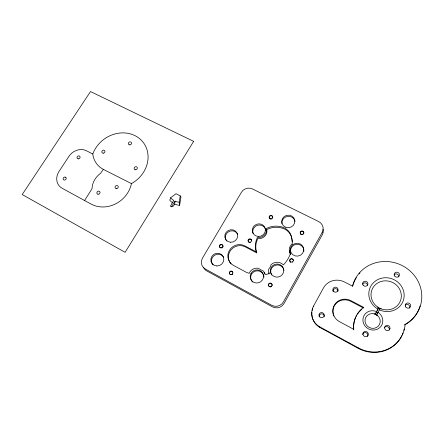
<?xml version="1.0" encoding="UTF-8"?>
<svg xmlns="http://www.w3.org/2000/svg" width="444" height="444" viewBox="0 0 444 444"><rect width="100%" height="100%" fill="white"/><g stroke="black" fill="none" stroke-linecap="round" stroke-linejoin="round"><path stroke-width="0.67" d="M362.626 334.537L363.775 332.895A2.692 2.57 32.9 0 1 367.837 335.769L367.61 336.402M174.636 204.007L175.152 201.182A13.353 12.216 -31.3 0 0 179.204 202.187L179.609 205.311A15.418 14.108 -31.3 0 1 174.93 204.146L174.636 204.007L173.299 206.194L171.501 206.793L170.385 206.21L173.698 200.427A13.353 12.216 -31.3 0 1 170.685 197.769L175.979 193.695L180.236 195.887L180.963 197.025L179.609 205.311M179.204 202.187L180.236 195.887M349.189 343.417L349.284 342.94M353.679 329.909L353.763 329.026A26.03 24.642 30.4 0 1 363.092 307.764L363.68 307.353L350.799 300.605A12.426 11.96 24.3 0 0 334.227 305.355A12.426 11.96 24.3 0 0 339.494 321.684L353.801 329.365M363.68 307.353L363.503 308.014L350.693 301.293A12.36 11.899 24.6 0 0 337.612 302.131A12.36 11.899 24.6 0 0 333.133 314.047M311.877 312.415A15.657 15.213 24.2 0 0 320.052 327.55L358.203 348.329L358.352 347.874A32.462 30.83 28.4 0 0 405.117 324.359A35.359 33.267 22.1 0 0 407.17 268.626A35.359 33.267 22.1 0 0 352.547 286.164L344.378 281.951A15.668 15.096 17.4 0 0 323.448 287.973L313.525 306.116L313.619 306.771M389.227 330.059L389.338 329.742A2.72 2.564 30.7 0 0 384.693 327.295L384.304 327.839M170.685 197.769L169.774 200.194A15.418 14.108 -31.3 0 0 172.466 202.753M381.218 308.869L378.71 307.675L375.297 314.174L374.12 313.786A7.703 7.315 28.5 0 0 365.085 321.767A7.703 7.315 28.5 0 0 376.262 327.628A7.703 7.315 28.5 0 0 377.644 315.634L375.297 314.174L378.71 307.675L377.666 307.02A15.29 14.391 22.2 0 1 378.382 282.589A15.29 14.391 22.2 0 1 401.254 294.472A15.29 14.391 22.2 0 1 381.218 308.869L379.914 308.78M171.501 206.793L174.98 201.099M92.785 154.024A29.62 26.141 -35.4 0 1 138.894 138.073A29.62 26.141 -35.4 0 1 131.435 183.605A27.228 24.109 -38.4 0 1 91.164 204.101L62.166 188.295A13.514 11.749 -40.5 0 1 59.013 171.462L68.925 156.349A13.42 11.655 -38.6 0 1 86.58 150.816L92.785 154.024A25.169 22.078 -34.7 0 0 103.33 169.38L100.527 173.343A18.931 16.833 -38.6 0 0 92.036 188.683L84.576 200.51M405.117 324.359L404.717 324.941A35.17 33.1 22.2 0 0 419.197 308.558M394.167 274.62L394.683 274.209A2.647 2.47 18.7 0 1 398.734 276.901M377.644 315.634L374.12 313.786M376.556 311.599L376.062 311.383A10.068 9.563 28.3 0 0 365.406 313.664L364.613 314.624A10.068 9.563 28.3 0 0 368.403 328.865A10.068 9.563 28.3 0 0 382.273 323.92L382.611 322.71A10.068 9.563 28.3 0 0 378.388 312.593L377.922 312.315L376.656 314.89L380.075 308.386L379.248 309.79L379.609 309.968A17.832 16.778 22 0 0 392.152 310.917L393.245 310.567A17.832 16.778 22 0 0 403.13 289.599A17.832 16.778 22 0 0 381.263 278.288A17.832 16.778 22 0 0 369.369 298.213L369.691 299.289A17.832 16.778 22 0 0 377.533 308.885L377.883 309.079M131.435 183.605L103.33 169.38M256.31 251.887L244.788 245.848A11.433 10.972 -27.3 0 0 229.348 250.433A11.433 10.972 -27.3 0 0 233.455 265.384L246.248 272.25L249.09 273.365A8.503 8.27 -23.4 0 1 257.681 268.176L259.196 268.714A7.043 6.815 -18.6 0 0 262.365 270.396L263.708 271.423L265.157 274.581L268.098 273.931L269.036 273.659L268.509 269.863L269.147 268.415A7.043 6.815 -18.6 0 0 270.929 265.284L271.018 264.702L272.577 263.497A8.608 8.358 -12.5 0 1 283.444 264.896A32.018 30.642 -19 0 0 290.426 253.696A7.792 7.47 -6 0 1 292.224 243.85L292.224 243.767A32.018 30.642 -19 0 0 291.736 238.073L291.614 237.534A14.014 13.387 -13.1 0 0 281.99 227.006A20.307 19.458 -13.8 0 0 266.678 228.316L266.456 228.427A7.781 7.393 -18.8 0 1 257.398 237.49L257.193 237.895A20.307 19.458 -13.8 0 0 256.31 251.887L256.721 252.88L245.266 246.87A11.372 10.917 -27.3 0 0 231.041 249.811A11.372 10.917 -27.3 0 0 230.997 263.919M313.525 306.116A15.74 15.29 23.8 0 0 319.991 326.995L358.352 347.874M377.666 307.02L378.56 308.075M264.086 272.316L264.974 273.809M268.898 272.683L269.219 273.92M319.991 326.995L320.052 327.55M301.648 234.721A1.798 1.704 -6.2 0 1 300.333 232.551A1.798 1.704 -6.2 0 1 302.736 231.474A1.798 1.704 -6.2 0 1 303.635 233.833M303.002 234.488A1.798 1.704 -6.2 0 1 302.575 234.676M269.802 218.703A1.759 1.659 -15.3 0 1 269.663 216.461A1.759 1.659 -15.3 0 1 272.006 216.067A1.759 1.659 -15.3 0 1 272.555 218.243M271.5 219.064A1.759 1.659 -15.3 0 1 271.051 219.142M270.596 219.103A1.759 1.659 -15.3 0 1 270.168 218.953M248.718 242.158A1.765 1.687 -22.1 0 1 249.273 239.372A1.765 1.687 -22.1 0 1 251.709 240.848M250.416 242.535A1.765 1.687 -22.1 0 1 249.511 242.568M220.463 247.935A1.754 1.671 -30.9 0 1 219.852 245.643A1.754 1.671 -30.9 0 1 222.222 244.944A1.754 1.671 -30.9 0 1 222.838 247.23M222.2 247.874A1.754 1.671 -30.9 0 1 221.778 248.057M232.834 273.926A1.782 1.721 -33.5 0 1 232.184 274.586M230.419 274.636A1.782 1.721 -33.5 0 1 230.064 271.911A1.782 1.721 -33.5 0 1 232.834 272.189M269.469 286.702A1.815 1.776 -16.3 0 1 268.703 284.432A1.815 1.776 -16.3 0 1 270.945 283.455A1.815 1.776 -16.3 0 1 272.111 285.553M271.65 286.363A1.815 1.776 -16.3 0 1 271.278 286.658M270.846 286.846A1.815 1.776 -16.3 0 1 269.908 286.868M292.912 261.927A1.809 1.748 -6.7 0 1 292.546 262.215M290.737 262.276A1.809 1.748 -6.7 0 1 290.665 259.252A1.809 1.748 -6.7 0 1 293.412 260.678M281.996 223.632A6.593 6.238 -10.6 0 1 287.496 216.417A6.593 6.238 -10.6 0 1 295.005 221.467M290.792 252.558A6.704 6.427 -5.9 0 1 296.609 244.294A6.704 6.427 -5.9 0 1 303.89 251.293M271.645 274.941A6.704 6.516 -12.3 0 1 275.025 265.379A6.704 6.516 -12.3 0 1 283.966 270.329M263.675 275.397A6.677 6.499 -23.4 0 1 263.93 277.078M252.636 282.068A6.677 6.499 -23.4 0 1 253.513 272.017A6.677 6.499 -23.4 0 1 263.381 274.597M253.191 233.688A6.543 6.216 -18.8 0 1 257.703 225.23A6.543 6.216 -18.8 0 1 265.734 230.342M226.64 241.025A6.505 6.172 -26.9 0 1 228.571 231.774A6.505 6.172 -26.9 0 1 237.718 234.421M213.059 264.89A6.555 6.266 -34.3 0 1 214.397 255.383A6.555 6.266 -34.3 0 1 223.759 257.498M256.721 252.88A20.196 19.364 -13.6 0 1 257.598 238.961L257.803 238.556A7.737 7.354 -18.8 0 0 266.811 229.542L267.027 229.426A20.196 19.364 -13.6 0 1 282.256 228.127A13.936 13.32 -13 0 1 291.836 238.611L291.958 239.144A31.846 30.492 -18.9 0 1 292.335 241.963M290.654 254.69A7.753 7.437 -5.9 0 1 289.488 250.372M203.446 267.183A8.225 7.848 -36.7 0 0 206.81 270.951L272.422 306.843A8.508 8.392 -10.4 0 0 284.021 303.513L322.289 234.804A8.403 7.953 -3.1 0 0 323.032 229.226M353.64 329.576A25.891 24.514 30.6 0 1 355.516 317.721M356.088 316.517A25.891 24.514 30.6 0 1 356.726 315.345M357.431 314.213A25.891 24.514 30.6 0 1 361.871 309.257M333.771 316.056A12.36 11.899 24.6 0 1 333.405 315.062M405.111 305.128A2.714 2.531 25.6 0 1 409.562 308.142M362.604 284.088A2.609 2.475 17.9 0 1 367.515 285.209M312.204 310.456A15.657 15.213 24.2 0 1 312.787 308.569M401.892 335.542A32.29 30.669 28.6 0 1 358.203 348.329M404.123 329.037A32.29 30.669 28.6 0 1 403.801 330.38M402.969 333.006A32.29 30.669 28.6 0 1 402.458 334.288M352.597 286.28A35.17 33.1 22.2 0 1 353.174 284.343M353.396 283.71A35.17 33.1 22.2 0 1 355.311 279.426M355.638 278.843A35.17 33.1 22.2 0 1 356.327 277.689M359.118 273.904A35.17 33.1 22.2 0 1 360.017 272.905M420.08 305.944A35.17 33.1 22.2 0 1 419.441 307.914M332.883 291.197A2.575 2.481 15.6 0 1 335.503 288.656A2.575 2.481 15.6 0 1 338.001 291.403M319.203 316.888A2.592 2.525 24.7 0 1 321.6 313.808A2.592 2.525 24.7 0 1 324.259 316.777M362.976 333.438L362.92 334.121A2.725 2.597 32.5 0 0 368.004 335.375L368.237 334.732A2.725 2.597 32.5 0 0 366.15 331.535A2.725 2.597 32.5 0 0 362.976 333.438M389.971 328.638L389.743 329.276A2.747 2.592 30.4 0 1 384.654 327.35L384.881 326.712A2.747 2.592 30.4 0 1 389.971 328.638M251.038 273.354L250.666 274.131A6.71 6.532 -23.4 0 0 256.094 282.978A6.71 6.532 -23.4 0 0 263.481 275.352L263.292 274.514A6.71 6.532 -23.4 0 0 251.038 273.354M322.183 232.401L283.433 301.914A8.614 8.492 -11.4 0 1 271.689 305.289L205.311 269.014A8.325 7.931 -36.6 0 1 202.503 258.081L241.431 192.274A8.153 7.592 -20.1 0 1 252.431 188.944L318.631 221.545A8.508 8.042 -3.4 0 1 322.183 232.401M193.651 141.342L125.108 252.32L22.2 194.55L90.509 91.564L193.651 141.342M292.79 244.694L292.146 245.271A6.743 6.46 -6 0 0 295.171 255.911A6.743 6.46 -6 0 0 303.635 248.335A6.743 6.46 -6 0 0 292.79 244.694M258.73 236.43L257.875 236.386A6.582 6.249 -18.8 0 1 252.325 230.22A6.582 6.249 -18.8 0 1 258.131 223.931A6.582 6.249 -18.8 0 1 265.218 228.427L265.373 229.232A6.582 6.249 -18.8 0 1 258.73 236.43M78.438 158.869L78.044 158.841A1.626 1.41 -38.3 0 1 77.101 157.076A1.626 1.41 -38.3 0 1 79.071 155.911L79.432 156.038A1.626 1.41 -38.3 0 1 78.438 158.869M116.561 188.644L116.15 188.611A1.665 1.487 -38.1 0 1 115.218 186.569A1.665 1.487 -38.1 0 1 117.532 185.703L117.849 185.931A1.665 1.487 -38.1 0 1 116.561 188.644M65.568 177.206L65.207 177.073A1.643 1.426 -40.9 0 0 63.792 179.92L64.152 180.053A1.643 1.426 -40.9 0 0 65.568 177.206M97.935 194.211L97.563 194.078A1.665 1.476 -40.1 0 1 97.258 191.808A1.665 1.476 -40.1 0 1 99.65 191.531L99.878 191.841A1.665 1.476 -40.1 0 1 97.935 194.211M282.267 266.345L281.663 265.728A6.743 6.549 -12.5 0 0 270.596 272.499L270.901 273.304A6.743 6.549 -12.5 0 0 280.591 276.107A6.743 6.549 -12.5 0 0 282.267 266.345M135.636 169.763A1.654 1.476 -34.6 0 0 137.135 167.388A1.654 1.476 -34.6 0 0 134.365 167.543A1.654 1.476 -34.6 0 0 135.636 169.763M129.87 144.855A1.632 1.432 -33.2 0 0 131.352 142.53A1.632 1.432 -33.2 0 0 128.627 142.702A1.632 1.432 -33.2 0 0 129.87 144.855M103.285 153.158A1.626 1.421 -36 0 0 104.784 150.838A1.626 1.421 -36 0 0 102.087 151.004A1.626 1.421 -36 0 0 103.285 153.158M301.149 234.177A1.798 1.709 -6.3 0 0 303.785 232.562A1.798 1.709 -6.3 0 0 301.026 231.219A1.798 1.709 -6.3 0 0 301.149 234.177M270.046 218.531A1.765 1.665 -15.3 0 0 272.66 216.972A1.765 1.665 -15.3 0 0 270.002 215.64A1.765 1.665 -15.3 0 0 270.046 218.531M290.659 261.927A1.815 1.748 -6.8 0 0 293.334 260.328A1.815 1.748 -6.8 0 0 290.576 258.896A1.815 1.748 -6.8 0 0 290.659 261.927M269.786 286.574A1.815 1.776 -16.3 0 0 271.972 284.332A1.815 1.776 -16.3 0 0 268.925 283.616A1.815 1.776 -16.3 0 0 269.786 286.574M221.112 247.763A1.759 1.671 -30.9 0 0 222.638 245.166A1.759 1.671 -30.9 0 0 219.63 245.277A1.759 1.671 -30.9 0 0 221.112 247.763M231.096 274.525A1.787 1.726 -33.4 0 0 232.639 271.867A1.787 1.726 -33.4 0 0 229.576 271.956A1.787 1.726 -33.4 0 0 231.096 274.525M249.35 242.185A1.77 1.687 -22.1 0 0 251.487 240.026A1.77 1.687 -22.1 0 0 248.54 239.377A1.77 1.687 -22.1 0 0 249.35 242.185M285.892 227.322A6.632 6.266 -10.7 0 0 294.805 220.307A6.632 6.266 -10.7 0 0 284.105 216.617A6.632 6.266 -10.7 0 0 285.892 227.322M230.386 242.235A6.538 6.205 -26.9 0 0 237.207 233.344A6.538 6.205 -26.9 0 0 226.096 232.384A6.538 6.205 -26.9 0 0 230.386 242.235M216.894 265.984A6.593 6.294 -34.3 0 0 223.171 256.538A6.593 6.294 -34.3 0 0 211.938 256.26A6.593 6.294 -34.3 0 0 216.894 265.984M405.727 306.904A2.747 2.559 25.4 0 0 410.411 306.804A2.747 2.559 25.4 0 0 407.759 302.963A2.747 2.559 25.4 0 0 405.727 306.904M394.644 276.002A2.675 2.498 18.4 0 0 399.239 275.868A2.675 2.498 18.4 0 0 396.659 272.166A2.675 2.498 18.4 0 0 394.644 276.002M363.087 285.048A2.636 2.503 17.6 0 0 367.626 284.926A2.636 2.503 17.6 0 0 365.129 281.213A2.636 2.503 17.6 0 0 363.087 285.048M333.505 291.242A2.597 2.503 15 0 0 337.928 290.559A2.597 2.503 15 0 0 335.037 287.179A2.597 2.503 15 0 0 333.505 291.242M319.508 316.589A2.614 2.547 24 0 0 323.992 316.195A2.614 2.547 24 0 0 321.328 312.565A2.614 2.547 24 0 0 319.508 316.589"/></g></svg>
